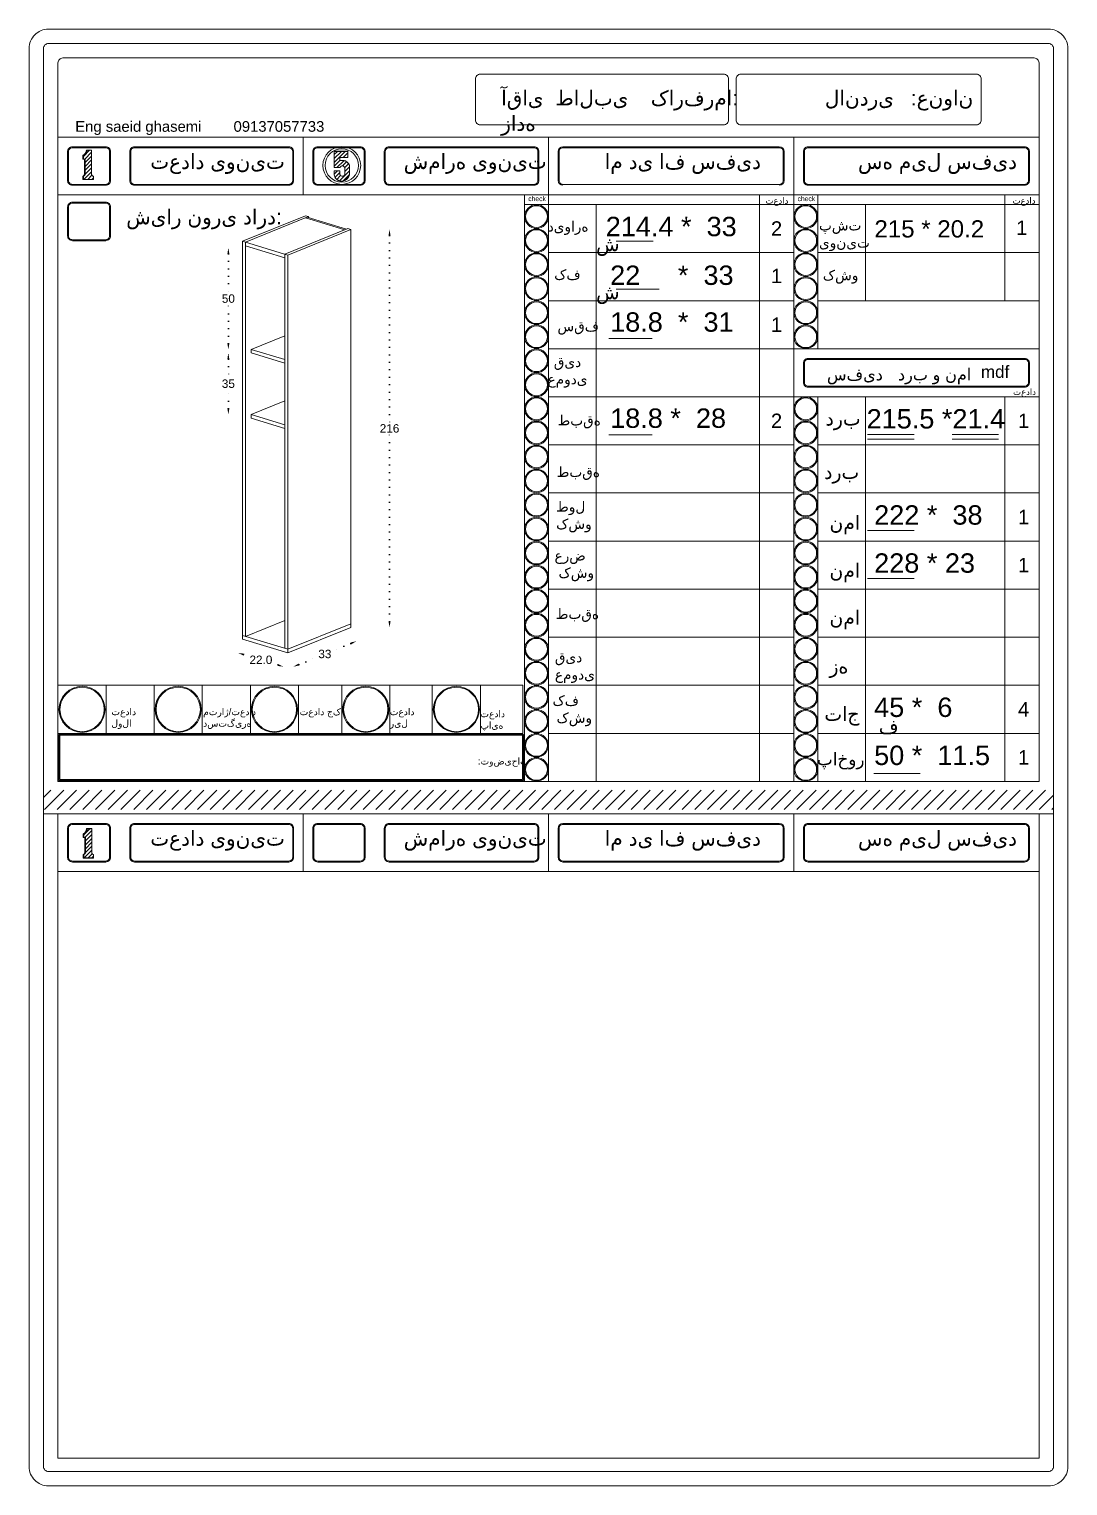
# Model space of a CAD drawing. Header units: inches. Extents: x -241 to 4575, y -126 to 1063.
# Drawn here: x 4143 to 4575, y 453 to 1059 of the extents above; entities that cross this region are included whole.
import ezdxf

# ---------------------------------------------------------------- set-up
doc = ezdxf.new("R2010")
doc.units = ezdxf.units.IN
doc.header["$MEASUREMENT"] = 0
doc.linetypes.add('ACAD_ISO07W100', pattern=[3, 0, -3])
doc.styles.get("Standard").update_dxf_attribs({"font": 'arial.ttf'})
doc.dimstyles.get("Standard").update_dxf_attribs({"dimtxt": 3.5, "dimasz": 2.5, "dimexe": 0.18, "dimexo": 0.0625, "dimgap": 0.09, "dimtad": 0, "dimtih": 1, "dimtoh": 1, "dimdec": 1, "dimzin": 0, "dimdsep": 46, "dimtxsty": 'Standard', "dimcen": 0.09, "dimse1": 1, "dimse2": 1, "dimadec": 0, "dimazin": 0, "dimtfac": 1, "dimtdec": 1, "dimtofl": 0, "dimtmove": 0, "dimatfit": 0, "dimfxl": 1, "dimtolj": 1, "dimtzin": 0, "dimarcsym": 0})

# ---------------------------------------------------------------- blocks, each defined once
blk = doc.blocks.new('*D14')
at = {"color": 0, "linetype": 'ACAD_ISO07W100', "lineweight": -2, "transparency": 16777216}
for p, q in [((4293.17, 972.76), (4293.17, 894.38)), ((4293.17, 812.23), (4293.17, 890.62))]:
    blk.add_line(p, q, dxfattribs=at)
at = {"color": 0, "transparency": 16777216}
for points in [[(4292.75, 972.76), (4293.58, 972.76), (4293.17, 975.26)], [(4292.75, 812.23), (4293.58, 812.23), (4293.17, 809.73)]]:
    blk.add_solid(points, dxfattribs=at)
at = {"layer": 'Defpoints', "color": 0, "transparency": 16777216}
for p in [(4277.03, 975.26), (4293.17, 975.26), (4277.03, 809.73)]:
    blk.add_point(p, dxfattribs=at)
at = {"color": 0, "lineweight": 20, "transparency": 16777216, "insert": (4293.17, 892.5), "char_height": 3.5, "attachment_point": 5}
blk.add_mtext('\\A1;216', dxfattribs=at)
blk = doc.blocks.new('*D15')
at = {"color": 0, "linetype": 'ACAD_ISO07W100', "lineweight": -2, "transparency": 16777216}
for p, q in [((4232.65, 798.38), (4235.01, 797.66)), ((4246.68, 794.11), (4244.33, 794.82))]:
    blk.add_line(p, q, dxfattribs=at)
at = {"color": 0, "transparency": 16777216}
for points in [[(4232.78, 798.78), (4232.53, 797.98), (4230.26, 799.11)], [(4246.8, 794.5), (4246.56, 793.71), (4249.07, 793.38)]]:
    blk.add_solid(points, dxfattribs=at)
at = {"layer": 'Defpoints', "color": 0, "transparency": 16777216}
for p in [(4232.01, 804.85), (4230.26, 799.11), (4250.82, 799.12)]:
    blk.add_point(p, dxfattribs=at)
at = {"color": 0, "lineweight": 20, "transparency": 16777216, "insert": (4239.67, 796.24), "char_height": 3.5, "attachment_point": 5}
blk.add_mtext('\\A1;22.0', dxfattribs=at)
blk = doc.blocks.new('*D16')
at = {"color": 0, "linetype": 'ACAD_ISO07W100', "lineweight": -2, "transparency": 16777216}
for p, q in [((4277.04, 803.04), (4268.85, 799.73)), ((4255.47, 794.3), (4263.66, 797.62))]:
    blk.add_line(p, q, dxfattribs=at)
at = {"color": 0, "transparency": 16777216}
for points in [[(4276.89, 803.43), (4277.2, 802.66), (4279.36, 803.98)], [(4255.31, 794.69), (4255.63, 793.92), (4253.15, 793.37)]]:
    blk.add_solid(points, dxfattribs=at)
at = {"layer": 'Defpoints', "color": 0, "transparency": 16777216}
for p in [(4277.03, 809.73), (4279.36, 803.98), (4250.82, 799.12)]:
    blk.add_point(p, dxfattribs=at)
at = {"color": 0, "lineweight": 20, "transparency": 16777216, "insert": (4266.26, 798.67), "char_height": 3.5, "attachment_point": 5}
blk.add_mtext('\\A1;33', dxfattribs=at)
blk = doc.blocks.new('*D17')
at = {"color": 0, "linetype": 'ACAD_ISO07W100', "lineweight": -2, "transparency": 16777216}
for p, q in [((4226.13, 921.39), (4226.13, 912.98)), ((4226.13, 900.8), (4226.13, 909.22))]:
    blk.add_line(p, q, dxfattribs=at)
at = {"color": 0, "transparency": 16777216}
for points in [[(4225.72, 921.39), (4226.55, 921.39), (4226.13, 923.89)], [(4225.72, 900.8), (4226.55, 900.8), (4226.13, 898.3)]]:
    blk.add_solid(points, dxfattribs=at)
at = {"layer": 'Defpoints', "color": 0, "transparency": 16777216}
for p in [(4235.62, 923.89), (4226.13, 898.3), (4235.62, 898.3)]:
    blk.add_point(p, dxfattribs=at)
at = {"color": 0, "lineweight": 20, "transparency": 16777216, "insert": (4226.13, 911.1), "char_height": 3.5, "attachment_point": 5}
blk.add_mtext('\\A1;35', dxfattribs=at)
blk = doc.blocks.new('*D13')
at = {"color": 0, "linetype": 'ACAD_ISO07W100', "lineweight": -2, "transparency": 16777216}
for p, q in [((4226.13, 965.15), (4226.13, 948.37)), ((4226.13, 927.84), (4226.13, 944.62))]:
    blk.add_line(p, q, dxfattribs=at)
at = {"color": 0, "transparency": 16777216}
for points in [[(4225.72, 965.15), (4226.55, 965.15), (4226.13, 967.65)], [(4225.72, 927.84), (4226.55, 927.84), (4226.13, 925.34)]]:
    blk.add_solid(points, dxfattribs=at)
at = {"layer": 'Defpoints', "color": 0, "transparency": 16777216}
for p in [(4236.04, 967.65), (4226.13, 925.34), (4235.62, 925.34)]:
    blk.add_point(p, dxfattribs=at)
at = {"color": 0, "lineweight": 20, "transparency": 16777216, "insert": (4226.13, 946.5), "char_height": 3.5, "attachment_point": 5}
blk.add_mtext('\\A1;50', dxfattribs=at)

msp = doc.modelspace()

# ---------------------------------------------------------------- hatches: boundary and pattern name
at = {"lineweight": 20}
h = msp.add_hatch(dxfattribs=at)
h.set_pattern_fill('ANSI31', color=256, scale=9.218651)
h.set_pattern_definition([(45, (3420.0184, 1547.2445), (-0.8148213, 0.8148213), [])])
h.paths.add_polyline_path([(4169.78, 997.49), (4169.69, 997.54), (4169.61, 997.59), (4169.53, 997.65), (4169.46, 997.72), (4169.4, 997.8), (4169.35, 997.89), (4169.31, 997.98), (4169.28, 998.08), (4169.26, 998.18), (4169.26, 998.28), (4169.26, 1008.2), (4167.39, 1008.2), (4167.37, 1007.97), (4167.32, 1007.74), (4167.25, 1007.52), (4167.17, 1007.3), (4167.06, 1007.09), (4166.94, 1006.89), (4166.8, 1006.71), (4166.64, 1006.53), (4166.47, 1006.37), (4166.29, 1006.23), (4166.1, 1006.1), (4165.89, 1005.98), (4165.89, 1004.58), (4166.3, 1004.58), (4166.61, 1004.56), (4166.61, 998.32), (4166.59, 998.22), (4166.57, 998.12), (4166.54, 998.03), (4166.49, 997.95), (4166.44, 997.86), (4166.38, 997.79), (4166.32, 997.72), (4166.24, 997.65), (4166.16, 997.6), (4166.08, 997.55), (4165.98, 997.52), (4165.89, 997.49), (4165.89, 996.06), (4169.98, 996.06), (4169.98, 997.44), (4169.88, 997.46)])
h = msp.add_hatch(dxfattribs=at)
h.set_pattern_fill('ANSI31', color=256, scale=9.218651)
h.set_pattern_definition([(45, (3595.343, 1547.3114), (-0.8148213, 0.8148213), [])])
h.paths.add_polyline_path([(4275.89, 1002.92), (4275.65, 1003.17), (4275.39, 1003.4), (4275.1, 1003.58), (4274.8, 1003.74), (4274.53, 1003.83), (4274.22, 1003.89), (4273.85, 1003.92), (4272.49, 1003.92), (4272.49, 1005.23), (4275.78, 1005.23), (4275.78, 1007.75), (4270.18, 1007.75), (4270.18, 1001), (4272.49, 1001), (4272.58, 1001.2), (4272.71, 1001.38), (4272.87, 1001.53), (4273.07, 1001.64), (4273.28, 1001.71), (4273.52, 1001.73), (4273.76, 1001.71), (4273.97, 1001.64), (4274.17, 1001.53), (4274.33, 1001.38), (4274.46, 1001.2), (4274.55, 1000.99), (4274.55, 998.41), (4274.52, 998.15), (4274.42, 997.91), (4274.26, 997.7), (4274.05, 997.53), (4273.8, 997.43), (4273.54, 997.4), (4273.28, 997.43), (4273.03, 997.53), (4272.8, 997.71), (4272.63, 997.94), (4272.53, 998.18), (4272.49, 998.44), (4272.49, 999.7), (4270.18, 999.7), (4270.18, 998.41), (4270.2, 997.99), (4270.29, 997.58), (4270.41, 997.23), (4270.6, 996.86), (4270.83, 996.52), (4271.11, 996.21), (4271.42, 995.95), (4271.77, 995.72), (4272.15, 995.55), (4272.54, 995.43), (4272.95, 995.36), (4273.37, 995.34), (4273.75, 995.42), (4274.13, 995.53), (4274.49, 995.69), (4274.83, 995.88), (4275.15, 996.11), (4275.45, 996.37), (4275.71, 996.66), (4275.95, 996.98), (4276.14, 997.32), (4276.3, 997.68), (4276.43, 998.06), (4276.51, 998.44), (4276.51, 1001), (4276.51, 1001.34), (4276.46, 1001.68), (4276.38, 1002.02), (4276.25, 1002.34), (4276.09, 1002.64)])
h = msp.add_hatch(dxfattribs=at)
h.set_pattern_fill('ANSI31', color=256, scale=30)
h.set_pattern_definition([(45, (1947.0604, 445.905), (-2.6516504, 2.6516504), [])])
h.paths.add_polyline_path([(4569.28, 742), (4149.28, 742), (4149.28, 734), (4569.28, 734)])
h = msp.add_hatch(dxfattribs=at)
h.set_pattern_fill('ANSI31', color=256, scale=9.218651)
h.set_pattern_definition([(45, (3420.1231, 1265.029), (-0.8148213, 0.8148213), [])])
h.paths.add_polyline_path([(4169.89, 715.28), (4169.8, 715.32), (4169.71, 715.37), (4169.64, 715.44), (4169.57, 715.51), (4169.51, 715.59), (4169.45, 715.67), (4169.41, 715.77), (4169.38, 715.86), (4169.37, 715.96), (4169.36, 716.06), (4169.36, 725.99), (4167.5, 725.99), (4167.47, 725.75), (4167.42, 725.53), (4167.36, 725.3), (4167.27, 725.08), (4167.17, 724.88), (4167.04, 724.68), (4166.9, 724.49), (4166.75, 724.32), (4166.58, 724.15), (4166.4, 724.01), (4166.2, 723.88), (4166, 723.77), (4166, 722.36), (4166.4, 722.36), (4166.71, 722.34), (4166.71, 716.1), (4166.7, 716), (4166.67, 715.91), (4166.64, 715.82), (4166.6, 715.73), (4166.55, 715.65), (4166.49, 715.57), (4166.42, 715.5), (4166.35, 715.44), (4166.27, 715.38), (4166.18, 715.34), (4166.09, 715.3), (4166, 715.27), (4166, 713.85), (4170.08, 713.85), (4170.08, 715.23), (4169.98, 715.25)])

# ---------------------------------------------------------------- linework, layer by layer
for p, q in [((4155.28, 745.65), (4155.28, 1044.61)), ((4563.28, 1013.65), (4155.28, 1013.65)), ((4155.28, 834.66), (4155.28, 1013.65)), ((4257.28, 989.65), (4257.28, 1013.65)), ((4359.28, 989.65), (4359.28, 1013.65)), ((4359.28, 1013.65), (4359.28, 993.65)), ((4461.28, 989.65), (4461.28, 1013.65)), ((4159.28, 995.65), (4159.28, 1007.65)), ((4175.12, 1009.65), (4161.28, 1009.65)), ((4165.89, 1005.98), (4165.89, 1004.58)), ((4177.12, 1007.65), (4177.12, 995.65)), ((4185.12, 995.65), (4185.12, 1007.65)), ((4251.28, 1009.65), (4187.12, 1009.65)), ((4253.28, 995.65), (4253.28, 1007.65)), ((4261.28, 1007.65), (4261.28, 995.65)), ((4280.99, 1009.65), (4263.28, 1009.65)), ((4275.78, 1007.75), (4275.78, 1005.23)), ((4282.99, 995.65), (4282.99, 1007.65)), ((4290.99, 995.65), (4290.99, 1007.65)), ((4353.28, 1009.65), (4292.99, 1009.65)), ((4355.28, 1007.65), (4355.28, 995.65)), ((4363.28, 995.65), (4363.28, 1007.65)), ((4455.28, 1009.65), (4365.28, 1009.65)), ((4457.28, 1007.65), (4457.28, 995.65)), ((4465.28, 995.65), (4465.28, 1007.65)), ((4557.28, 1009.65), (4467.28, 1009.65)), ((4559.28, 995.65), (4559.28, 1007.65)), ((4270.18, 1001), (4272.49, 1001)), ((4272.53, 1005.23), (4272.53, 1003.94)), ((4273.54, 1001.73), (4273.76, 1001.71)), ((4273.76, 1001.71), (4273.97, 1001.64)), ((4273.97, 1001.64), (4274.17, 1001.53)), ((4274.17, 1001.53), (4274.33, 1001.38)), ((4274.33, 1001.38), (4274.46, 1001.2)), ((4274.46, 1001.2), (4274.55, 1000.99)), ((4274.55, 1000.99), (4274.55, 998.41)), ((4165.89, 996.06), (4169.98, 996.06)), ((4273.03, 997.53), (4272.82, 997.7)), ((4273.28, 997.43), (4273.03, 997.53)), ((4273.54, 997.4), (4273.28, 997.43)), ((4273.8, 997.43), (4273.54, 997.4)), ((4274.05, 997.53), (4273.8, 997.43)), ((4274.26, 997.7), (4274.05, 997.53)), ((4274.42, 997.91), (4274.26, 997.7)), ((4274.52, 998.15), (4274.42, 997.91)), ((4274.55, 998.41), (4274.52, 998.15)), ((4349.28, 989.65), (4349.28, 985.65)), ((4359.28, 745.65), (4359.28, 989.65)), ((4447.1, 745.65), (4447.1, 989.65)), ((4461.28, 989.65), (4461.28, 965.65)), ((4471.28, 989.65), (4471.28, 965.65)), ((4549.06, 945.65), (4549.06, 989.65)), ((4349.28, 985.65), (4563.28, 985.65)), ((4349.28, 745.65), (4349.28, 985.65)), ((4379.09, 985.65), (4379.09, 745.65)), ((4461.28, 829.65), (4461.28, 985.65)), ((4461.28, 745.65), (4461.28, 985.65)), ((4471.28, 925.65), (4471.28, 985.65)), ((4471.28, 925.65), (4471.28, 985.65)), ((4471.28, 985.65), (4471.28, 965.65)), ((4491.09, 985.65), (4491.09, 945.65)), ((4259.43, 980.63), (4259.43, 980.23)), ((4387.44, 970.4), (4402.77, 970.4)), ((4359.28, 965.65), (4461.28, 965.65)), ((4471.28, 965.65), (4563.28, 965.65)), ((4359.28, 945.65), (4461.28, 945.65)), ((4387.44, 950.4), (4405.33, 950.4)), ((4563.28, 945.65), (4471.28, 945.65)), ((4563.28, 945.65), (4543.28, 945.65)), ((4384.44, 929.9), (4402.33, 929.9)), ((4235.62, 925.39), (4235.62, 923.89)), ((4359.28, 925.65), (4563.28, 925.65)), ((4557.28, 921.65), (4467.28, 921.65)), ((4465.28, 911.65), (4465.28, 919.65)), ((4559.28, 919.65), (4559.28, 911.65)), ((4557.28, 909.65), (4467.28, 909.65)), ((4359.28, 905.65), (4461.28, 905.65)), ((4563.28, 905.65), (4461.28, 905.65)), ((4471.28, 745.65), (4471.28, 905.65)), ((4491.09, 905.65), (4491.09, 745.65)), ((4549.06, 905.65), (4549.06, 745.65)), ((4235.62, 898.3), (4235.62, 896.81)), ((4359.28, 885.65), (4461.28, 885.65)), ((4359.28, 885.65), (4379.09, 885.65)), ((4359.28, 885.65), (4461.28, 885.65)), ((4384.44, 889.9), (4402.33, 889.9)), ((4427.79, 885.65), (4461.28, 885.65)), ((4471.28, 885.65), (4563.28, 885.65)), ((4491.97, 890.04), (4511.31, 890.04)), ((4491.97, 888.02), (4511.31, 888.02)), ((4527.15, 890.04), (4546.48, 890.04)), ((4527.15, 888.02), (4546.48, 888.02)), ((4359.28, 865.65), (4379.09, 865.65)), ((4359.28, 865.65), (4461.28, 865.65)), ((4471.28, 865.65), (4563.28, 865.65)), ((4471.28, 865.65), (4563.28, 865.65)), ((4491.97, 850.04), (4511.31, 850.04)), ((4359.28, 845.65), (4461.28, 845.65)), ((4471.28, 845.65), (4563.28, 845.65)), ((4359.28, 825.65), (4461.28, 825.65)), ((4447.1, 825.65), (4461.28, 825.65)), ((4471.28, 825.65), (4563.28, 825.65)), ((4491.97, 830.04), (4511.31, 830.04)), ((4155.28, 805.65), (4155.28, 765.65)), ((4359.28, 805.65), (4461.28, 805.65)), ((4447.1, 805.65), (4461.28, 805.65)), ((4471.28, 805.65), (4563.28, 805.65)), ((4471.28, 805.65), (4563.28, 805.65)), ((4155.28, 785.65), (4348.66, 785.65)), ((4175.28, 785.65), (4175.28, 765.65)), ((4195.28, 785.65), (4195.28, 765.65)), ((4215.28, 785.65), (4215.28, 765.65)), ((4235.28, 785.65), (4235.28, 765.65)), ((4255.28, 785.65), (4255.28, 765.65)), ((4273.27, 785.65), (4273.27, 765.65)), ((4293.27, 785.65), (4293.27, 765.65)), ((4310.95, 785.65), (4310.95, 765.65)), ((4330.95, 785.65), (4330.95, 765.65)), ((4348.66, 785.65), (4348.66, 765.65)), ((4359.28, 785.65), (4461.28, 785.65)), ((4359.28, 785.65), (4461.28, 785.65)), ((4447.1, 785.65), (4461.28, 785.65)), ((4471.28, 785.65), (4563.28, 785.65)), ((4471.28, 785.65), (4563.28, 785.65)), ((4155.28, 765.65), (4348.66, 765.65)), ((4359.28, 765.65), (4461.28, 765.65)), ((4359.28, 765.65), (4461.28, 765.65)), ((4447.1, 765.65), (4461.28, 765.65)), ((4471.28, 765.65), (4563.28, 765.65)), ((4471.28, 765.65), (4563.28, 765.65)), ((4349.28, 745.65), (4461.28, 745.65)), ((4494.52, 748.9), (4513.86, 748.9)), ((4149.28, 732.13), (4569.28, 732.13)), ((4563.28, 732.13), (4155.28, 732.13)), ((4155.28, 464.13), (4155.28, 732.13)), ((4175.12, 728.13), (4161.28, 728.13)), ((4251.28, 728.13), (4187.12, 728.13)), ((4257.28, 708.13), (4257.28, 732.13)), ((4280.99, 728.13), (4263.28, 728.13)), ((4353.28, 728.13), (4292.99, 728.13)), ((4359.28, 708.13), (4359.28, 732.13)), ((4359.28, 732.13), (4359.28, 712.13)), ((4455.28, 728.13), (4365.28, 728.13)), ((4461.28, 708.13), (4461.28, 732.13)), ((4557.28, 728.13), (4467.28, 728.13)), ((4563.28, 732.13), (4563.28, 464.13)), ((4159.28, 714.13), (4159.28, 726.13)), ((4166, 723.77), (4166, 722.36)), ((4177.12, 726.13), (4177.12, 714.13)), ((4185.12, 714.13), (4185.12, 726.13)), ((4253.28, 714.13), (4253.28, 726.13)), ((4261.28, 726.13), (4261.28, 714.13)), ((4282.99, 714.13), (4282.99, 726.13)), ((4290.99, 714.13), (4290.99, 726.13)), ((4355.28, 726.13), (4355.28, 714.13)), ((4363.28, 714.13), (4363.28, 726.13)), ((4457.28, 726.13), (4457.28, 714.13)), ((4465.28, 714.13), (4465.28, 726.13)), ((4559.28, 714.13), (4559.28, 726.13)), ((4161.28, 712.13), (4175.12, 712.13)), ((4166, 713.85), (4170.08, 713.85)), ((4251.28, 712.13), (4187.12, 712.13)), ((4263.28, 712.13), (4280.99, 712.13)), ((4353.28, 712.13), (4292.99, 712.13)), ((4365.28, 712.13), (4455.28, 712.13)), ((4467.28, 712.13), (4557.28, 712.13)), ((4155.28, 708.13), (4563.28, 708.13)), ((4155.28, 524.13), (4155.28, 484.13)), ((4349.28, 464.13), (4155.28, 464.13)), ((4349.28, 464.13), (4461.28, 464.13)), ((4349.28, 464.13), (4563.28, 464.13))]:
    msp.add_line(p, q, dxfattribs=at)
at = {"linetype": 'Continuous', "lineweight": 20, "extrusion": (4.996e-16, 0.936242, 0.351357)}
for p, q in [((4232.01, 970.38), (4258.22, 980.99)), ((4259.43, 980.63), (4233.22, 970.01)), ((4233.22, 970.01), (4258.77, 980.36)), ((4258.22, 980.99), (4259.43, 980.63)), ((4274.61, 975.14), (4258.22, 980.14)), ((4258.22, 980.14), (4274.61, 975.14)), ((4259.43, 980.63), (4258.77, 980.36)), ((4275.27, 975.4), (4258.87, 980.4)), ((4233.22, 970.01), (4232.01, 970.38)), ((4232.01, 804.85), (4232.01, 970.38)), ((4233.22, 970.01), (4233.22, 968.51)), ((4250.82, 964.64), (4233.22, 970.01)), ((4233.22, 970.01), (4233.22, 805.98)), ((4249.61, 965.01), (4275.82, 975.63)), ((4249.61, 965.01), (4275.17, 975.36)), ((4277.03, 975.26), (4250.82, 964.64)), ((4275.17, 975.36), (4275.82, 975.63)), ((4275.82, 975.63), (4277.03, 975.26)), ((4277.03, 975.26), (4277.03, 809.73)), ((4233.22, 968.51), (4249.61, 963.51)), ((4249.61, 963.51), (4249.61, 965.01)), ((4250.82, 964.64), (4249.61, 965.01)), ((4249.61, 800.98), (4249.61, 965.01)), ((4250.82, 964.64), (4250.82, 799.12)), ((4235.62, 925.39), (4249.61, 931.06)), ((4235.62, 925.39), (4249.61, 921.13)), ((4249.61, 919.63), (4235.62, 923.89)), ((4235.62, 898.3), (4249.61, 903.97)), ((4235.62, 898.3), (4249.61, 894.04)), ((4249.61, 892.54), (4235.62, 896.81)), ((4249.61, 812.62), (4233.22, 805.98)), ((4232.01, 806.35), (4250.82, 800.62)), ((4277.03, 811.23), (4250.82, 800.62)), ((4277.03, 809.73), (4250.82, 799.12)), ((4250.82, 799.12), (4232.01, 804.85))]:
    msp.add_line(p, q, dxfattribs=at)
at = {"lineweight": 20}
for points in [[(4151.28, 452.61), (4567.28, 452.61, 0.414214), (4575.28, 460.61), (4575.28, 1050.61, 0.414214), (4567.28, 1058.61), (4151.28, 1058.61, 0.414214), (4143.28, 1050.61), (4143.28, 460.61, 0.414214)], [(4151.28, 458.61), (4567.28, 458.61, 0.414214), (4569.28, 460.61), (4569.28, 1050.61, 0.414214), (4567.28, 1052.61), (4151.28, 1052.61, 0.414214), (4149.28, 1050.61), (4149.28, 460.61, 0.414214)], [(4434.13, 1037.86, 0.414214), (4432.13, 1039.86), (4330.89, 1039.86, 0.414214), (4328.89, 1037.86), (4328.89, 1020.82, 0.414214), (4330.89, 1018.82), (4432.13, 1018.82, 0.414214), (4434.13, 1020.82)], [(4439.26, 1018.82), (4537.26, 1018.82, 0.414214), (4539.26, 1020.82), (4539.26, 1037.86, 0.414214), (4537.26, 1039.86), (4439.26, 1039.86, 0.414214), (4437.26, 1037.86), (4437.26, 1020.82, 0.414214)], [(4539.26, 1037.86, 0.414214), (4537.26, 1039.86), (4439.26, 1039.86, 0.414214), (4437.26, 1037.86), (4437.26, 1020.82, 0.414214), (4439.26, 1018.82), (4537.26, 1018.82, 0.414214), (4539.26, 1020.82)], [(4177.12, 1007.65, 0.414214), (4175.12, 1009.65), (4161.28, 1009.65, 0.414214), (4159.28, 1007.65), (4159.28, 995.65, 0.414214), (4161.28, 993.65), (4175.12, 993.65, 0.414214), (4177.12, 995.65)], [(4176.72, 1007.65, 0.414214), (4175.12, 1009.25), (4161.28, 1009.25, 0.414214), (4159.68, 1007.65), (4159.68, 995.65, 0.414214), (4161.28, 994.05), (4175.12, 994.05, 0.414214), (4176.72, 995.65)], [(4253.28, 1007.65, 0.414214), (4251.28, 1009.65), (4187.12, 1009.65, 0.414214), (4185.12, 1007.65), (4185.12, 995.65, 0.414214), (4187.12, 993.65), (4251.28, 993.65, 0.414214), (4253.28, 995.65)], [(4252.88, 1007.65, 0.414214), (4251.28, 1009.25), (4187.12, 1009.25, 0.414214), (4185.52, 1007.65), (4185.52, 995.65, 0.414214), (4187.12, 994.05), (4251.28, 994.05, 0.414214), (4252.88, 995.65)], [(4282.99, 1007.65, 0.414214), (4280.99, 1009.65), (4263.28, 1009.65, 0.414214), (4261.28, 1007.65), (4261.28, 995.65, 0.414214), (4263.28, 993.65), (4280.99, 993.65, 0.414214), (4282.99, 995.65)], [(4282.59, 1007.65, 0.414214), (4280.99, 1009.25), (4263.28, 1009.25, 0.414214), (4261.68, 1007.65), (4261.68, 995.65, 0.414214), (4263.28, 994.05), (4280.99, 994.05, 0.414214), (4282.59, 995.65)], [(4355.28, 1007.65, 0.414214), (4353.28, 1009.65), (4292.99, 1009.65, 0.414214), (4290.99, 1007.65), (4290.99, 995.65, 0.414214), (4292.99, 993.65), (4353.28, 993.65, 0.414214), (4355.28, 995.65)], [(4354.88, 1007.65, 0.414214), (4353.28, 1009.25), (4292.99, 1009.25, 0.414214), (4291.39, 1007.65), (4291.39, 995.65, 0.414214), (4292.99, 994.05), (4353.28, 994.05, 0.414214), (4354.88, 995.65)], [(4456.88, 1007.65, 0.414214), (4455.28, 1009.25), (4365.28, 1009.25, 0.414214), (4363.68, 1007.65), (4363.68, 995.65, 0.414214), (4365.28, 994.05), (4455.28, 994.05, 0.414214), (4456.88, 995.65)], [(4559.28, 1007.65, 0.414214), (4557.28, 1009.65), (4467.28, 1009.65, 0.414214), (4465.28, 1007.65), (4465.28, 995.65, 0.414214), (4467.28, 993.65), (4557.28, 993.65, 0.414214), (4559.28, 995.65)], [(4558.88, 1007.65, 0.414214), (4557.28, 1009.25), (4467.28, 1009.25, 0.414214), (4465.68, 1007.65), (4465.68, 995.65, 0.414214), (4467.28, 994.05), (4557.28, 994.05, 0.414214), (4558.88, 995.65)], [(4177.12, 984.61, 0.414214), (4175.12, 986.61), (4161.28, 986.61, 0.414214), (4159.28, 984.61), (4159.28, 972.61, 0.414214), (4161.28, 970.61), (4175.12, 970.61, 0.414214), (4177.12, 972.61)], [(4177.12, 984.61, 0.414214), (4175.12, 986.61), (4161.28, 986.61, 0.414214), (4159.28, 984.61), (4159.28, 972.61, 0.414214), (4161.28, 970.61), (4175.12, 970.61, 0.414214), (4177.12, 972.61)], [(4176.72, 984.61, 0.414214), (4175.12, 986.21), (4161.28, 986.21, 0.414214), (4159.68, 984.61), (4159.68, 972.61, 0.414214), (4161.28, 971.01), (4175.12, 971.01, 0.414214), (4176.72, 972.61)], [(4176.72, 984.61, 0.414214), (4175.12, 986.21), (4161.28, 986.21, 0.414214), (4159.68, 984.61), (4159.68, 972.61, 0.414214), (4161.28, 971.01), (4175.12, 971.01, 0.414214), (4176.72, 972.61)], [(4559.28, 919.65, 0.414214), (4557.28, 921.65), (4467.28, 921.65, 0.414214), (4465.28, 919.65), (4465.28, 911.65, 0.414214), (4467.28, 909.65), (4557.28, 909.65, 0.414214), (4559.28, 911.65)], [(4558.88, 919.65, 0.414214), (4557.28, 921.25), (4467.28, 921.25, 0.414214), (4465.68, 919.65), (4465.68, 911.65, 0.414214), (4467.28, 910.05), (4557.28, 910.05, 0.414214), (4558.88, 911.65)], [(4177.12, 726.13, 0.414214), (4175.12, 728.13), (4161.28, 728.13, 0.414214), (4159.28, 726.13), (4159.28, 714.13, 0.414214), (4161.28, 712.13), (4175.12, 712.13, 0.414214), (4177.12, 714.13)], [(4176.72, 726.13, 0.414214), (4175.12, 727.73), (4161.28, 727.73, 0.414214), (4159.68, 726.13), (4159.68, 714.13, 0.414214), (4161.28, 712.53), (4175.12, 712.53, 0.414214), (4176.72, 714.13)], [(4253.28, 726.13, 0.414214), (4251.28, 728.13), (4187.12, 728.13, 0.414214), (4185.12, 726.13), (4185.12, 714.13, 0.414214), (4187.12, 712.13), (4251.28, 712.13, 0.414214), (4253.28, 714.13)], [(4252.88, 726.13, 0.414214), (4251.28, 727.73), (4187.12, 727.73, 0.414214), (4185.52, 726.13), (4185.52, 714.13, 0.414214), (4187.12, 712.53), (4251.28, 712.53, 0.414214), (4252.88, 714.13)], [(4282.99, 726.13, 0.414214), (4280.99, 728.13), (4263.28, 728.13, 0.414214), (4261.28, 726.13), (4261.28, 714.13, 0.414214), (4263.28, 712.13), (4280.99, 712.13, 0.414214), (4282.99, 714.13)], [(4282.59, 726.13, 0.414214), (4280.99, 727.73), (4263.28, 727.73, 0.414214), (4261.68, 726.13), (4261.68, 714.13, 0.414214), (4263.28, 712.53), (4280.99, 712.53, 0.414214), (4282.59, 714.13)], [(4355.28, 726.13, 0.414214), (4353.28, 728.13), (4292.99, 728.13, 0.414214), (4290.99, 726.13), (4290.99, 714.13, 0.414214), (4292.99, 712.13), (4353.28, 712.13, 0.414214), (4355.28, 714.13)], [(4354.88, 726.13, 0.414214), (4353.28, 727.73), (4292.99, 727.73, 0.414214), (4291.39, 726.13), (4291.39, 714.13, 0.414214), (4292.99, 712.53), (4353.28, 712.53, 0.414214), (4354.88, 714.13)], [(4456.88, 726.13, 0.414214), (4455.28, 727.73), (4365.28, 727.73, 0.414214), (4363.68, 726.13), (4363.68, 714.13, 0.414214), (4365.28, 712.53), (4455.28, 712.53, 0.414214), (4456.88, 714.13)], [(4559.28, 726.13, 0.414214), (4557.28, 728.13), (4467.28, 728.13, 0.414214), (4465.28, 726.13), (4465.28, 714.13, 0.414214), (4467.28, 712.13), (4557.28, 712.13, 0.414214), (4559.28, 714.13)], [(4558.88, 726.13, 0.414214), (4557.28, 727.73), (4467.28, 727.73, 0.414214), (4465.68, 726.13), (4465.68, 714.13, 0.414214), (4467.28, 712.53), (4557.28, 712.53, 0.414214), (4558.88, 714.13)]]:
    msp.add_lwpolyline(points, format="xyb", close=True, dxfattribs=at)
for points in [[(4563.28, 846.59), (4563.28, 1044.61, 0.414214), (4561.28, 1046.61), (4157.28, 1046.61, 0.414214), (4155.28, 1044.61), (4155.28, 846.59)], [(4434.13, 1037.86, 0.414214), (4432.13, 1039.86), (4330.89, 1039.86, 0.414214), (4328.89, 1037.86), (4328.89, 1020.82, 0.414214), (4330.89, 1018.82), (4432.13, 1018.82, 0.414214), (4434.13, 1020.82), (4434.13, 1037.86)]]:
    msp.add_lwpolyline(points, format="xyb", dxfattribs=at)
for points in [[(4165.58, 996), (4169.98, 996), (4169.98, 996.06), (4169.98, 997.44), (4169.88, 997.46), (4169.78, 997.49), (4169.69, 997.54), (4169.61, 997.59), (4169.53, 997.65), (4169.46, 997.72), (4169.4, 997.8), (4169.35, 997.89), (4169.31, 997.98), (4169.28, 998.08), (4169.26, 998.18), (4169.26, 998.28), (4169.26, 1008.2), (4169.26, 1008.26), (4167.09, 1008.26), (4167.07, 1008.03), (4167.02, 1007.79), (4166.95, 1007.57), (4166.86, 1007.35), (4166.76, 1007.14), (4166.63, 1006.94), (4166.49, 1006.75), (4166.34, 1006.57), (4166.16, 1006.41), (4165.98, 1006.26), (4165.78, 1006.13), (4165.58, 1006.02), (4165.58, 1004.58), (4165.89, 1004.58), (4166.3, 1004.58), (4166.3, 998.28), (4166.28, 998.18), (4166.26, 998.08), (4166.23, 997.99), (4166.18, 997.9), (4166.13, 997.82), (4166.07, 997.74), (4166, 997.67), (4165.93, 997.61), (4165.85, 997.55), (4165.76, 997.51), (4165.67, 997.47), (4165.58, 997.44), (4165.58, 996), (4165.89, 996.06), (4165.89, 997.49), (4165.98, 997.52), (4166.08, 997.55), (4166.16, 997.6), (4166.24, 997.65), (4166.32, 997.72), (4166.38, 997.79), (4166.44, 997.86), (4166.49, 997.95), (4166.54, 998.03), (4166.57, 998.12), (4166.59, 998.22), (4166.61, 998.32), (4166.61, 1004.56), (4166.3, 1004.58)], [(4165.58, 1006.02), (4165.89, 1005.98), (4166.1, 1006.1), (4166.29, 1006.23), (4166.47, 1006.37), (4166.64, 1006.53), (4166.8, 1006.71), (4166.94, 1006.89), (4167.06, 1007.09), (4167.17, 1007.3), (4167.25, 1007.52), (4167.32, 1007.74), (4167.37, 1007.97), (4167.39, 1008.2)], [(4167.09, 1008.26), (4167.39, 1008.2), (4169.26, 1008.2)], [(4275.84, 1007.81), (4270.18, 1007.81), (4270.18, 1007.75)], [(4272.53, 1000.99), (4270.18, 1000.99), (4270.18, 1001), (4270.18, 1007.75), (4275.78, 1007.75), (4275.84, 1007.81), (4275.84, 1005.23), (4275.78, 1005.23), (4272.53, 1005.23), (4272.49, 1005.2), (4272.49, 1003.92), (4272.53, 1003.94), (4273.9, 1003.94), (4274.27, 1003.92), (4274.58, 1003.85), (4274.85, 1003.76), (4275.17, 1003.6), (4275.46, 1003.41), (4275.72, 1003.19), (4275.96, 1002.93), (4276.16, 1002.65)], [(4270.29, 997.58), (4270.41, 997.23), (4270.42, 997.19), (4270.61, 996.82), (4270.85, 996.47), (4271.13, 996.16), (4271.45, 995.89), (4271.8, 995.66), (4272.18, 995.49), (4272.58, 995.36), (4272.99, 995.29), (4273.41, 995.28), (4273.8, 995.36), (4274.18, 995.47), (4274.55, 995.63), (4274.89, 995.83), (4275.22, 996.06), (4275.51, 996.32), (4275.78, 996.62), (4276.02, 996.94), (4276.22, 997.28), (4276.38, 997.64), (4276.5, 998.02), (4276.58, 998.41), (4276.58, 1000.99), (4276.58, 1001.34), (4276.54, 1001.68), (4276.45, 1002.02), (4276.32, 1002.34), (4276.16, 1002.65)], [(4272.49, 1003.92), (4273.85, 1003.92), (4274.22, 1003.89), (4274.53, 1003.83), (4274.8, 1003.74), (4275.1, 1003.58), (4275.39, 1003.4), (4275.65, 1003.17), (4275.89, 1002.92), (4276.09, 1002.64), (4276.25, 1002.34), (4276.38, 1002.02), (4276.46, 1001.68), (4276.51, 1001.34), (4276.51, 1001), (4276.51, 998.44), (4276.43, 998.06), (4276.3, 997.68), (4276.14, 997.32), (4275.95, 996.98), (4275.71, 996.66), (4275.45, 996.37), (4275.15, 996.11), (4274.83, 995.88), (4274.49, 995.69), (4274.13, 995.53), (4273.75, 995.42), (4273.37, 995.34), (4272.95, 995.36), (4272.54, 995.43), (4272.15, 995.55), (4271.77, 995.72), (4271.42, 995.95), (4271.11, 996.21), (4270.83, 996.52), (4270.6, 996.86), (4270.41, 997.23)], [(4272.66, 997.91), (4272.56, 998.15), (4272.53, 998.41), (4272.53, 999.7), (4272.49, 999.7), (4270.18, 999.7), (4270.18, 998.41), (4270.2, 997.99), (4270.29, 997.58)], [(4272.66, 997.91), (4272.82, 997.7), (4272.79, 997.73), (4272.63, 997.94), (4272.53, 998.18), (4272.49, 998.44), (4272.49, 999.7)], [(4165.68, 713.78), (4170.08, 713.78), (4170.08, 713.85), (4170.08, 715.23), (4169.98, 715.25), (4169.89, 715.28), (4169.8, 715.32), (4169.71, 715.37), (4169.64, 715.44), (4169.57, 715.51), (4169.51, 715.59), (4169.45, 715.67), (4169.41, 715.77), (4169.38, 715.86), (4169.37, 715.96), (4169.36, 716.06), (4169.36, 725.99), (4169.36, 726.04), (4167.2, 726.04), (4167.17, 725.81), (4167.12, 725.58), (4167.05, 725.35), (4166.97, 725.13), (4166.86, 724.92), (4166.74, 724.72), (4166.6, 724.53), (4166.44, 724.36), (4166.27, 724.19), (4166.08, 724.05), (4165.89, 723.92), (4165.68, 723.81), (4165.68, 722.36), (4166, 722.36), (4166.4, 722.36), (4166.4, 716.06), (4166.39, 715.96), (4166.37, 715.87), (4166.33, 715.78), (4166.29, 715.69), (4166.24, 715.6), (4166.18, 715.53), (4166.11, 715.45), (4166.03, 715.39), (4165.95, 715.34), (4165.87, 715.29), (4165.77, 715.25), (4165.68, 715.23), (4165.68, 713.78), (4166, 713.85), (4166, 715.27), (4166.09, 715.3), (4166.18, 715.34), (4166.27, 715.38), (4166.35, 715.44), (4166.42, 715.5), (4166.49, 715.57), (4166.55, 715.65), (4166.6, 715.73), (4166.64, 715.82), (4166.67, 715.91), (4166.7, 716), (4166.71, 716.1), (4166.71, 722.34), (4166.4, 722.36)], [(4165.68, 723.81), (4166, 723.77), (4166.2, 723.88), (4166.4, 724.01), (4166.58, 724.15), (4166.75, 724.32), (4166.9, 724.49), (4167.04, 724.68), (4167.17, 724.88), (4167.27, 725.08), (4167.36, 725.3), (4167.42, 725.53), (4167.47, 725.75), (4167.5, 725.99)], [(4167.2, 726.04), (4167.5, 725.99), (4169.36, 725.99)]]:
    msp.add_lwpolyline(points, dxfattribs=at)
for points in [[(4272.53, 1000.99), (4272.62, 1001.2), (4272.75, 1001.38), (4272.91, 1001.53), (4273.11, 1001.64), (4273.32, 1001.71), (4273.54, 1001.73), (4273.5, 1001.73), (4273.28, 1001.71), (4273.07, 1001.64), (4272.87, 1001.53), (4272.71, 1001.38), (4272.58, 1001.2), (4272.49, 1001)], [(4349.28, 745.65), (4155.28, 745.65), (4155.28, 989.65), (4563.28, 989.65), (4563.28, 745.65)], [(4155.28, 989.65), (4563.28, 989.65), (4563.28, 745.65), (4155.28, 745.65)], [(4348.88, 765.25), (4155.68, 765.25), (4155.68, 746.05), (4348.88, 746.05)], [(4348.48, 764.85), (4156.08, 764.85), (4156.08, 746.45), (4348.48, 746.45)]]:
    msp.add_lwpolyline(points, close=True, dxfattribs=at)
for centre, radius in [((4273.32, 1001.91), 7.86), ((4273.32, 1001.91), 6.94), ((4354.28, 980.65), 4.92), ((4354.28, 980.65), 4.52), ((4466.28, 980.65), 4.92), ((4466.28, 980.65), 4.52), ((4354.28, 970.65), 4.92), ((4354.28, 970.65), 4.52), ((4466.28, 970.65), 4.92), ((4466.28, 970.65), 4.52), ((4354.28, 960.65), 4.92), ((4354.28, 960.65), 4.52), ((4466.28, 960.65), 4.92), ((4466.28, 960.65), 4.52), ((4354.28, 950.65), 4.92), ((4354.28, 950.65), 4.52), ((4466.28, 950.65), 4.92), ((4466.28, 950.65), 4.52), ((4354.28, 940.65), 4.92), ((4466.28, 940.65), 4.92), ((4354.28, 940.65), 4.52), ((4466.28, 940.65), 4.52), ((4354.28, 930.65), 4.92), ((4354.28, 930.65), 4.52), ((4466.28, 930.65), 4.92), ((4466.28, 930.65), 4.52), ((4354.28, 920.65), 4.92), ((4354.28, 920.65), 4.52), ((4354.28, 910.65), 4.92), ((4354.28, 910.65), 4.52), ((4354.28, 900.65), 4.92), ((4354.28, 900.65), 4.52), ((4466.28, 900.65), 4.92), ((4466.28, 900.65), 4.52), ((4354.28, 890.65), 4.92), ((4354.28, 890.65), 4.52), ((4466.28, 890.65), 4.92), ((4466.28, 890.65), 4.52), ((4354.28, 880.65), 4.92), ((4354.28, 880.65), 4.52), ((4466.28, 880.65), 4.92), ((4466.28, 880.65), 4.52), ((4354.28, 870.65), 4.92), ((4354.28, 870.65), 4.52), ((4466.28, 870.65), 4.92), ((4466.28, 870.65), 4.52), ((4354.28, 860.65), 4.92), ((4354.28, 860.65), 4.52), ((4466.28, 860.65), 4.92), ((4466.28, 860.65), 4.52), ((4354.28, 850.65), 4.92), ((4354.28, 850.65), 4.52), ((4466.28, 850.65), 4.92), ((4466.28, 850.65), 4.52), ((4354.28, 840.65), 4.92), ((4354.28, 840.65), 4.52), ((4466.28, 840.65), 4.92), ((4466.28, 840.65), 4.52), ((4354.28, 830.65), 4.92), ((4354.28, 830.65), 4.52), ((4466.28, 830.65), 4.92), ((4466.28, 830.65), 4.52), ((4354.28, 820.65), 4.92), ((4354.28, 820.65), 4.52), ((4466.28, 820.65), 4.92), ((4466.28, 820.65), 4.52), ((4354.28, 810.65), 4.92), ((4354.28, 810.65), 4.52), ((4466.28, 810.65), 4.92), ((4466.28, 810.65), 4.52), ((4354.28, 800.65), 4.92), ((4354.28, 800.65), 4.52), ((4466.28, 800.65), 4.92), ((4466.28, 800.65), 4.52), ((4354.28, 790.65), 4.92), ((4354.28, 790.65), 4.52), ((4466.28, 790.65), 4.92), ((4466.28, 790.65), 4.52), ((4165.28, 775.65), 9.6), ((4165.28, 775.65), 9.2), ((4205.28, 775.65), 9.6), ((4205.28, 775.65), 9.2), ((4245.28, 775.65), 9.6), ((4245.28, 775.65), 9.2), ((4283.27, 775.65), 9.6), ((4283.27, 775.65), 9.2), ((4320.95, 775.65), 9.6), ((4320.95, 775.65), 9.2), ((4354.28, 780.65), 4.92), ((4354.28, 780.65), 4.52), ((4466.28, 780.65), 4.92), ((4466.28, 780.65), 4.52), ((4354.28, 770.65), 4.92), ((4354.28, 770.65), 4.52), ((4466.28, 770.65), 4.92), ((4466.28, 770.65), 4.52), ((4354.28, 760.65), 4.92), ((4354.28, 760.65), 4.52), ((4466.28, 760.65), 4.92), ((4466.28, 760.65), 4.52), ((4354.28, 750.65), 4.92), ((4354.28, 750.65), 4.52), ((4466.28, 750.65), 4.92), ((4466.28, 750.65), 4.52)]:
    msp.add_circle(centre, radius, dxfattribs=at)
for centre, start, end in [((4161.28, 1007.65), 90, 180), ((4175.12, 1007.65), 0, 90), ((4187.12, 1007.65), 90, 180), ((4251.28, 1007.65), 0, 90), ((4263.28, 1007.65), 90, 180), ((4280.99, 1007.65), 0, 90), ((4292.99, 1007.65), 90, 180), ((4353.28, 1007.65), 0, 90), ((4365.28, 1007.65), 90, 180), ((4455.28, 1007.65), 0, 90), ((4467.28, 1007.65), 90, 180), ((4557.28, 1007.65), 0, 90), ((4161.28, 995.65), 180, 270), ((4175.12, 995.65), 270, 0), ((4187.12, 995.65), 180, 270), ((4251.28, 995.65), 270, 0), ((4263.28, 995.65), 180, 270), ((4280.99, 995.65), 270, 0), ((4292.99, 995.65), 180, 270), ((4353.28, 995.65), 270, 0), ((4365.28, 995.65), 180, 270), ((4455.28, 995.65), 270, 0), ((4467.28, 995.65), 180, 270), ((4557.28, 995.65), 270, 0), ((4467.28, 919.65), 90, 180), ((4557.28, 919.65), 0, 90), ((4467.28, 911.65), 180, 270), ((4557.28, 911.65), 270, 0), ((4161.28, 726.13), 90, 180), ((4175.12, 726.13), 0, 90), ((4187.12, 726.13), 90, 180), ((4251.28, 726.13), 0, 90), ((4263.28, 726.13), 90, 180), ((4280.99, 726.13), 0, 90), ((4292.99, 726.13), 90, 180), ((4353.28, 726.13), 0, 90), ((4365.28, 726.13), 90, 180), ((4455.28, 726.13), 0, 90), ((4467.28, 726.13), 90, 180), ((4557.28, 726.13), 0, 90), ((4161.28, 714.13), 180, 270), ((4175.12, 714.13), 270, 0), ((4187.12, 714.13), 180, 270), ((4251.28, 714.13), 270, 0), ((4263.28, 714.13), 180, 270), ((4280.99, 714.13), 270, 0), ((4292.99, 714.13), 180, 270), ((4353.28, 714.13), 270, 0), ((4365.28, 714.13), 180, 270), ((4455.28, 714.13), 270, 0), ((4467.28, 714.13), 180, 270), ((4557.28, 714.13), 270, 0)]:
    msp.add_arc(centre, 2, start, end, dxfattribs=at)

# ---------------------------------------------------------------- texts
at = {"lineweight": 20, "attachment_point": 1}
for s, width, gutter_width, heights, insert, char_height in [('آقای  طالبی زاده', 64.1794, 164.79, [0], (4339.61, 1033.16), 6.3113), ('{\\fArial|b0|i0|c178|p34;کارفرما:}', 0.2338, 164.79, [0], (4401.82, 1033.16), 6.3113), ('لاندری', 0.2338, 164.79, [0], (4474.23, 1033.16), 6.311), (':عنوان ', 26.0184, 164.79, [0], (4509.95, 1033.16), 6.311), ('{\\fArial|b0|i0|c178|p34;Eng saeid ghasemi}', 79.2452, 164.79, [0], (4162.45, 1020.34), 4.4179), ('{\\fArial|b0|i0|c178|p34;09137057733 }', 65.4498, 164.79, [0], (4228.29, 1020.34), 4.4179), ('{\\fArial|b0|i0|c178|p34;تعداد یونیت}', 65.4498, 164.79, [0], (4193.66, 1006.76), 6.3113), ('{\\fArial|b0|i0|c178|p34;شماره یونیت}', 65.4498, 164.79, [0], (4299.08, 1006.76), 6.3113), ('{\\fArial|b0|i0|c178|p34;ام دی اف سفید}', 65.4498, 164.79, [0], (4382.69, 1006.76), 6.3113), ('{\\fArial|b0|i0|c178|p34;سه میل سفید}', 65.4498, 164.79, [0], (4488.02, 1006.76), 6.3113), ('{\\fArial|b0|i0|c178|p34;check}', 8.1204, 164.79, [0], (4350.86, 989.07), 2.0101), ('{\\fArial|b0|i0|c178|p34;تعداد }', 11.7486, 164.79, [0], (4449.53, 988.66), 2.6665), ('{\\fArial|b0|i0|c178|p34;check}', 8.423, 164.79, [0], (4462.86, 989.07), 2.0101), ('{\\fArial|b0|i0|c178|p34;تعداد }', 10.9902, 164.79, [0], (4552.29, 988.66), 2.6665), ('{\\fArial|b0|i0|c178|p34;شیار نوری دارد:}', 65.4498, 164.79, [0], (4183.66, 983.72), 6.3113), ('{\\fArial|b0|i0|c178|p34;شیار نوری دارد:}', 65.4498, 164.79, [0], (4183.66, 983.72), 6.3113), ('{\\fArial|b0|i0|c178|p34;دیواره }', 17.3175, 247.18, [0], (4358.92, 978.73), 4.3074), ('214.4 *  33', 61.9823, 462.54, [8.23], (4383.09, 980.54), 8.0603), ('2{\\fArial|b0|i0|c178|p34; }', 8.5903, 164.79, [0], (4451.8, 978.67), 6), ('{\\fArial|b0|i0|c178|p34;پشت \\Pیونیت}', 19.3052, 247.18, [0], (4471.78, 979.19), 4.3074), ('215 * 20.2', 58.0086, 411.15, [7.32], (4494.83, 979.11), 7.165), ('1{\\fArial|b0|i0|c178|p34; }', 8.5903, 164.79, [0], (4553.76, 978.95), 6), ('{\\fArial|b0|i0|c178|p34;ش}', 15.3157, 346.26, [0], (4379.09, 972.29), 6.0339), ('{\\fArial|b0|i0|c178|p34;کف }', 15.3367, 247.18, [0], (4361.66, 958.73), 4.3074), ('22     *  33', 65.2593, 462.54, [0], (4384.92, 960.27), 8.0603), ('1{\\fArial|b0|i0|c178|p34; }', 8.5903, 164.79, [0], (4451.8, 958.95), 6), ('{\\fArial|b0|i0|c178|p34;کشو }', 17.7019, 247.18, [0], (4473.39, 958.46), 4.3074), ('{\\fArial|b0|i0|c178|p34;ش}', 15.3157, 346.26, [0], (4379.09, 952.29), 6.0339), ('18.8  *  31', 66.8047, 462.54, [0], (4384.92, 940.81), 8.0603), ('{\\fArial|b0|i0|c178|p34;سقف}', 20.995, 247.18, [0], (4363.02, 937.26), 4.3074), ('1{\\fArial|b0|i0|c178|p34; }', 8.5903, 164.79, [0], (4451.8, 938.67), 6), ('\\pxqc;{\\fArial|b0|i0|c178|p34;قید\\Pعمودی  }', 21.1589, 247.18, [0], (4356.6, 922.38), 4.3074), ('سفید', 37.9723, 164.79, [0], (4475.1, 917.57), 5.058), ('{\\fArial|b0|i0|c178|p34;درب و نما}', 36.0682, 164.79, [0], (4504.62, 917.57), 5.0582), ('mdf', 17.2431, 132.07, [0], (4539.13, 918.61), 5.058), ('{\\fArial|b0|i0|c178|p34;تعداد }', 10.7715, 164.79, [0], (4552.51, 909.09), 2.6665), ('{\\fArial|b0|i0|c178|p34;طبقه}', 98.1747, 247.18, [0], (4363.07, 898.06), 4.3074), ('18.8 *  28', 66.8047, 462.54, [0], (4384.92, 900.81), 8.06), ('2 ', 8.5903, 164.79, [0], (4451.8, 898.67), 6), ('{\\fArial|b0|i0|c178|p34;درب}', 20.6748, 340.12, [0], (4474.48, 899.65), 5.927), ('215.5 *21.4', 65.2593, 462.54, [8.23], (4491.59, 900.54), 8.0603), ('1{\\fArial|b0|i0|c178|p34; }', 8.5903, 164.79, [0], (4554.53, 898.67), 6), ('{\\fArial|b0|i0|c178|p34;طبقه}', 14.1457, 164.79, [0], (4362.71, 876.61), 4.3074), ('{\\fArial|b0|i0|c178|p34;درب}', 13.4202, 164.79, [0], (4473.89, 877.43), 5.927), ('{\\fArial|b0|i0|c178|p34;طول \\Pکشو}', 17.6756, 164.79, [0], (4362.47, 862.17), 4.3074), (' 222 *  38', 65.2593, 462.54, [8.23], (4491.59, 860.54), 8.06), ('{\\fArial|b0|i0|c178|p34;نما}', 11.1787, 164.79, [0], (4476.13, 856.27), 5.927), ('1{\\fArial|b0|i0|c178|p34; }', 8.5903, 164.79, [0], (4554.53, 858.67), 6), ('{\\fArial|b0|i0|c178|p34;عرض \\P کشو}', 18.5758, 164.79, [0], (4361.79, 841.86), 4.3074), ('{\\fArial|b0|i0|c178|p34;نما}', 11.1787, 164.79, [0], (4476.13, 836.37), 5.927), (' 228 * 23', 65.2593, 462.54, [8.23], (4491.59, 840.54), 8.06), ('1{\\fArial|b0|i0|c178|p34; }', 8.5903, 164.79, [0], (4554.53, 838.67), 6), ('{\\fArial|b0|i0|c178|p34;طبقه}', 14.2061, 164.79, [0], (4362.33, 817.56), 4.3074), ('{\\fArial|b0|i0|c178|p34;نما}', 11.1787, 164.79, [0], (4476.13, 816.83), 5.927), ('{\\fArial|b0|i0|c178|p34;قید \\Pعمودی}', 14.0099, 164.79, [0], (4361.94, 799.54), 4.3074), ('{\\fArial|b0|i0|c178|p34;زه}', 11.2031, 164.79, [0], (4476.11, 796.57), 5.927), ('تعداد لولا', 17.7752, 164.79, [0], (4177.5, 776.1), 2.872), ('متراژ/تعداد\\Pدستگیره', 19.6171, 164.79, [0], (4215.66, 776.1), 2.8716), ('تعداد جک', 17.466, 164.79, [0], (4255.8, 776.1), 2.872), ('تعداد ریل', 17.6808, 164.79, [0], (4293.27, 776.1), 2.872), ('{\\fArial|b0|i0|c178|p34;کف }\\P{\\fArial|b0|i0|c178|p34; کشو}', 17.5398, 164.79, [0], (4360.97, 781.53), 4.3074), ('{\\fArial|b0|i0|c178|p34;تاج}', 13.2883, 164.79, [0], (4474.02, 776.76), 5.927), (' 45 *  6', 65.2593, 462.54, [8.23], (4491.59, 780.54), 8.06), ('4 ', 8.5903, 164.79, [0], (4554.53, 778.67), 6), ('تعداد پایه', 17.7105, 164.79, [0], (4330.95, 775.26), 2.872), ('ف', 15.3157, 346.26, [0], (4496.63, 771.59), 6.03), ('{\\fArial|b0|i0|c178|p34;پاخور}', 12.8103, 147.32, [0], (4470.93, 757.7), 5.2987), (' 50 *  11.5', 65.2593, 462.54, [8.23], (4491.59, 760.54), 8.0603), ('1{\\fArial|b0|i0|c178|p34; }', 8.5903, 164.79, [0], (4554.53, 758.67), 6), (':توضیحات', 65.4498, 164.79, [0], (4329.92, 755.57), 2.872), ('{\\fArial|b0|i0|c178|p34;تعداد یونیت}', 65.4498, 164.79, [0], (4193.66, 725.25), 6.3113), ('{\\fArial|b0|i0|c178|p34;شماره یونیت}', 65.4498, 164.79, [0], (4299.08, 725.25), 6.3113), ('{\\fArial|b0|i0|c178|p34;ام دی اف سفید}', 65.4498, 164.79, [0], (4382.69, 725.25), 6.3113), ('{\\fArial|b0|i0|c178|p34;سه میل سفید}', 65.4498, 164.79, [0], (4488.02, 725.25), 6.3113)]:
    msp.add_mtext_dynamic_manual_height_columns(s, width=width, gutter_width=gutter_width, heights=heights, dxfattribs=dict(at, insert=insert, char_height=char_height))

# ---------------------------------------------------------------- dimensions: what is measured, and where the dimension line sits
at = {"lineweight": 20}
for base, p1, p2, angle, text, picture, middle in [((4293.17, 975.26), (4277.03, 809.73), (4277.03, 975.26), 270, '216', '*D14', (4293.17, 892.5)), ((4226.13, 925.34), (4236.04, 967.65), (4235.62, 925.34), 90, '50', '*D13', (4226.13, 946.5)), ((4226.13, 898.3), (4235.62, 923.89), (4235.62, 898.3), 90, '35', '*D17', (4226.13, 911.1))]:
    dim = msp.add_linear_dim(base=base, p1=p1, p2=p2, angle=angle, text=text, dimstyle='Standard', dxfattribs=at)
    dim.commit()
    dim.dimension.update_dxf_attribs({"geometry": picture, "text_midpoint": middle})
for p2, distance, text, picture, middle in [((4277.03, 809.73), -6.21, '33', '*D16', (4266.26, 798.67)), ((4232.01, 804.85), 6, '22.0', '*D15', (4239.67, 796.24))]:
    dim = msp.add_aligned_dim(p1=(4250.82, 799.12), p2=p2, distance=distance, text=text, dimstyle='Standard', dxfattribs=at)
    dim.commit()
    dim.dimension.update_dxf_attribs({"geometry": picture, "text_midpoint": middle})

doc.saveas('drawing.dxf')
